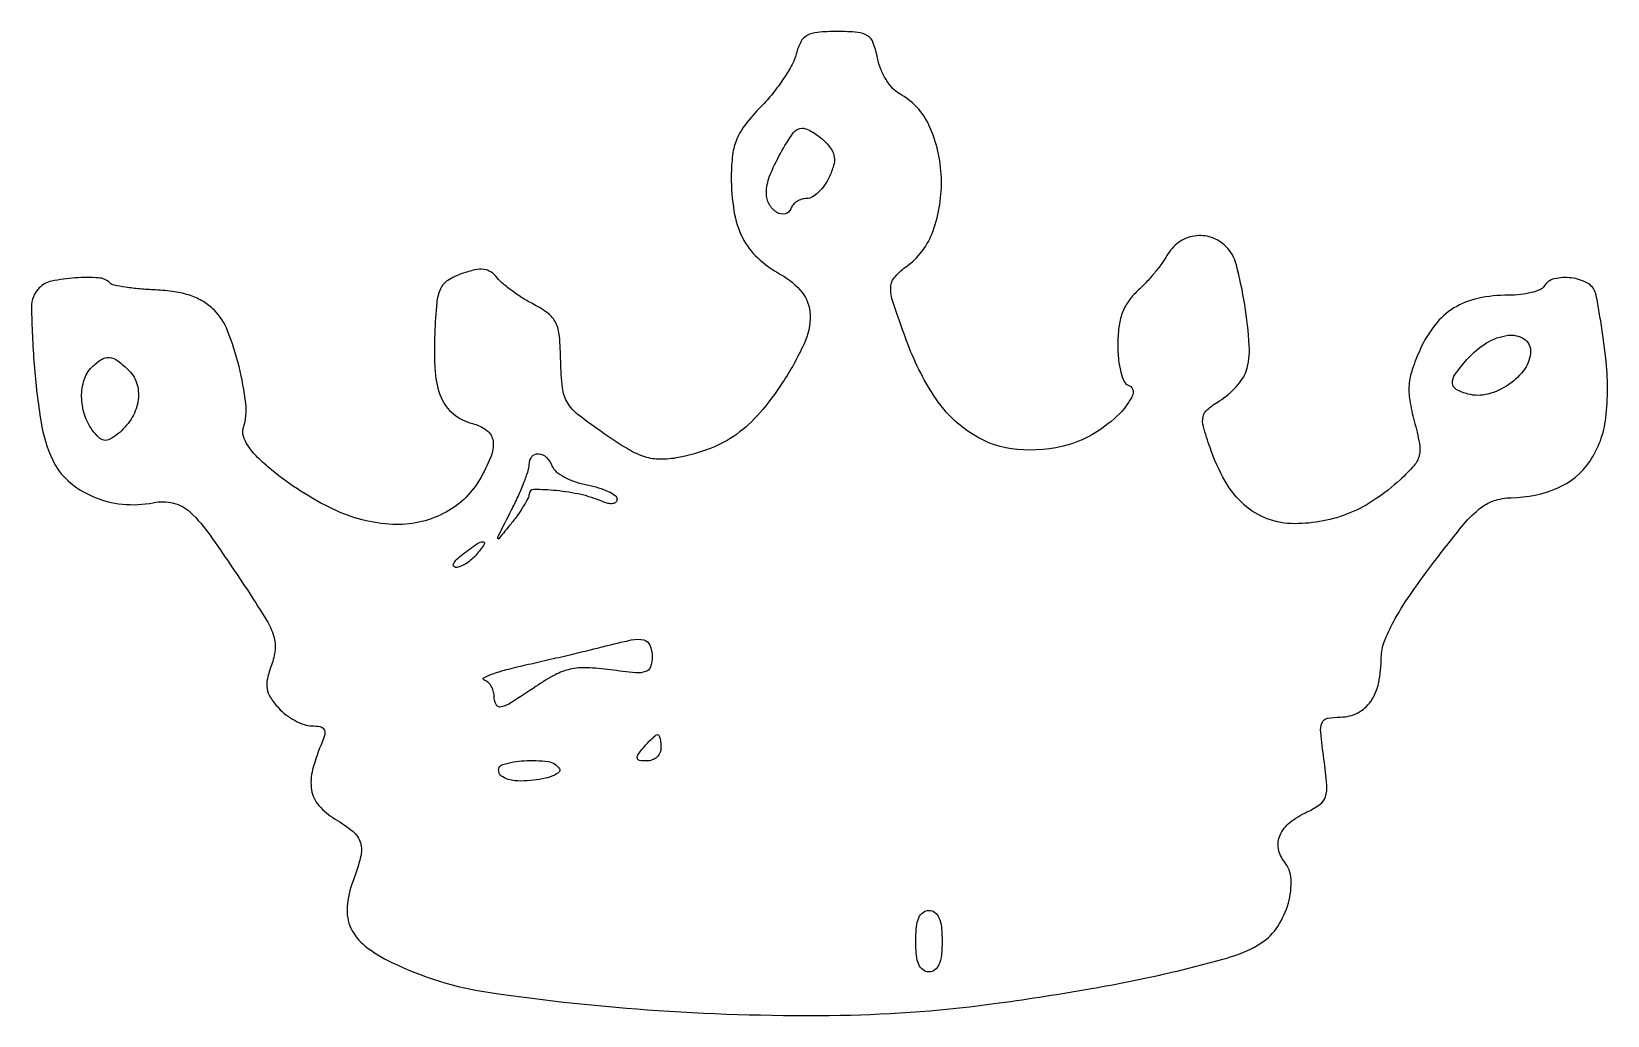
# Model space of a CAD drawing. Extents: x 0 to 180, y 0 to 112.
import ezdxf

# ---------------------------------------------------------------- set-up
doc = ezdxf.new("R2010")
doc.units = 0

msp = doc.modelspace()

# ---------------------------------------------------------------- linework, layer by layer
for points in [[(87.401918, 109.465233, -0.063504), (86.928025, 108.253298, -0.022308), (85.958895, 106.651798, -0.021731), (84.724514, 104.966803, -0.023766), (83.382866, 103.447042, 0.025429), (81.618219, 101.434675, 0.066423), (80.637073, 99.784459, 0.07014), (80.15229, 97.988916, 0.030923), (80, 95.528861, 0.039229), (80.312012, 91.558194, 0.077512), (81.278922, 88.55572, 0.088204), (83.010042, 86.241373, 0.064747), (85.61763, 84.366719, -0.102996), (88.063604, 82.309569, -0.1633), (88.974531, 79.754911, -0.113352), (88.281705, 76.455241, -0.036752), (85.848641, 72.066151, -0.032945), (83.225073, 68.582653, -0.059085), (80.58764, 66.167719, -0.063841), (77.608401, 64.556184, -0.045787), (73.962765, 63.520372, -0.046284), (71.897048, 63.328088, -0.077787), (70.179653, 63.596346, -0.057612), (68.296668, 64.449248, -0.01575), (65.549941, 66.217182, -0.014737), (62.583783, 68.392907, -0.09236), (61.34356, 69.794874, -0.10768), (60.783087, 71.455363, -0.023322), (60.587177, 74.495189, 0.017352), (60.437784, 77.342271, 0.08936), (60.025267, 78.860093, 0.120163), (59.168035, 79.914109, 0.042878), (57.516636, 80.956632, -0.020141), (56.288691, 81.655942, -0.017727), (55.066129, 82.480576, -0.018085), (54.016429, 83.303748, -0.050042), (53.363888, 83.977243, 0.078405), (52.642628, 84.642073, 0.117983), (51.843706, 84.936729, 0.086447), (50.817592, 84.881259, 0.027766), (49.347252, 84.455287, 0.055274), (47.731726, 83.678995, 0.146756), (46.895016, 82.726907, 0.085195), (46.475309, 81.146485, 0.011254), (46.242193, 77.67689, 0.027708), (46.2898, 73.277516, 0.082454), (46.977, 70.352545, 0.123351), (48.366907, 68.488692, 0.110111), (50.528865, 67.403399, -0.100891), (52.173283, 66.615117, -0.202111), (52.881176, 65.389689, -0.13057), (52.637807, 63.593637, -0.034817), (51.334729, 60.989504, -0.144025), (47.214473, 57.142233, -0.128862), (41.477344, 55.926871, -0.100152), (34.686909, 57.640478, -0.060709), (27.676098, 62.115457, -0.022359), (26.048821, 63.583752, -0.050679), (24.993769, 64.860184, -0.072665), (24.46708, 65.966332, -0.152834), (24.470858, 66.908181, 0.106515), (24.735478, 69.68227, 0.031909), (23.967171, 73.882433, 0.032011), (22.667356, 77.958174, 0.103537), (21.120672, 80.323772, 0.062227), (19.907033, 81.267835, 0.051969), (18.423873, 81.953379, 0.044699), (16.623818, 82.393474, 0.02768), (14.455219, 82.600337, -0.011845), (12.660142, 82.714379, -0.016091), (11.04829, 82.907613, -0.012982), (9.735782, 83.143002, -0.14653), (9.275592, 83.391074, 0.182602), (7.984167, 83.974268, 0.033232), (5.311409, 83.964944, 0.034493), (2.636552, 83.591031, 0.1454), (1.227348, 82.827348, 0.202929), (0.344835, 80.649358, 0.015159), (0.643989, 74.116216, 0.021218), (1.427798, 67.533037, 0.06725), (2.715953, 63.297366, 0.104528), (4.516309, 60.868314, 0.080359), (7.312806, 59.098282, 0.075569), (10.697645, 58.222921, 0.075043), (14.198171, 58.389634, -0.110032), (16.498358, 58.339514, -0.128679), (18.41297, 57.301201, -0.052325), (20.68418, 54.676748, -0.005918), (25.109786, 48.165714, -0.011041), (27.104479, 45.005664, -0.060443), (27.926793, 43.165469, -0.10181), (28.073679, 41.649346, -0.063732), (27.659459, 39.90876, 0.033912), (27.192662, 38.36215, 0.097193), (27.157417, 37.245384, 0.102909), (27.545994, 36.235539, 0.040808), (28.45466, 35.0501, 0.046159), (29.308698, 34.265606, 0.039217), (30.338377, 33.602217, 0.040991), (31.380416, 33.146825, 0.082706), (32.261976, 33, -0.046261), (33.179411, 32.914934, -0.198398), (33.630261, 32.621724, -0.204966), (33.734346, 32.103286, -0.049523), (33.46556, 31.25, 0.035012), (32.343348, 28.017337, 0.106687), (32.224224, 25.709244, 0.14011), (33.061311, 23.928441, 0.080024), (34.903192, 22.398115, -0.038664), (36.947535, 20.966686, -0.151284), (37.785397, 19.694407, -0.134203), (37.810036, 18.080082, -0.02795), (36.944541, 15.354133, 0.070767), (36.274793, 12.38728, 0.130515), (36.711786, 9.96989, 0.118444), (38.339392, 7.933086, 0.052542), (41.280128, 6.106438, 0.076639), (52.562975, 2.642674, 0.019485), (71.660239, 0.612362, 0.020532), (92.430221, 0.074433, 0.030833), (110.5, 1.465131, 0.00844), (120.972847, 3.105161, 0.013413), (129.865807, 4.898965, 0.013782), (136.843875, 6.706253, 0.074902), (140.383986, 8.332028, 0.104955), (142.216477, 10.178449, 0.074557), (143.419248, 12.845758, 0.079533), (143.735464, 15.558213, 0.163958), (142.976576, 17.528224, -0.128891), (142.281327, 19.019096, -0.15226), (142.470289, 20.557592, -0.118335), (143.590929, 22.001568, -0.062007), (145.539465, 23.199935, 0.047809), (147.004064, 24.044491, 0.161356), (147.648517, 24.924251, 0.099987), (147.800997, 26.268342, 0.012583), (147.473692, 29.191284, -0.008333), (147.103047, 32.264854, -0.120363), (147.251079, 33.344772, -0.256109), (147.864655, 33.854858, -0.048066), (149.370978, 34, 0.119752), (151.312693, 34.471816, 0.124596), (152.788158, 35.778095, 0.097904), (153.700118, 37.916919, 0.052011), (154, 40.792011, -0.092001), (154.324903, 42.542826, -0.033331), (155.391247, 44.845976, -0.0255), (157.156711, 47.717567, -0.011437), (159.75, 51.311218, -0.007704), (163.123087, 55.627216, -0.047719), (165.087622, 57.636447, -0.092373), (166.78185, 58.599887, -0.079852), (168.79966, 58.953466, 0.097793), (174.083722, 60.074577, 0.14394), (177.72021, 63.075605, 0.120653), (179.552443, 68.021475, 0.057895), (179.545468, 74.832799, 0.004765), (179.253878, 77.130817, 0.005252), (178.927096, 79.349322, 0.004906), (178.609608, 81.237788, 0.02654), (178.373202, 82.25, 0.201304), (177.460852, 83.37867, 0.091928), (175.622099, 83.968387, 0.091501), (173.686717, 83.860897, 0.197314), (172.5, 83, -0.158576), (172.043524, 82.613413, -0.035985), (171.066547, 82.29375, -0.033804), (169.832666, 82.073432, -0.027285), (168.488036, 82, 0.051952), (165.001674, 81.636769, 0.086069), (162.261418, 80.544381, 0.089341), (160.117303, 78.628424, 0.059995), (158.413802, 75.808846, 0.024499), (157.523993, 73.545946, 0.061091), (157.165182, 71.808257, 0.06129), (157.237477, 70.038723, 0.02479), (157.748545, 67.673776, -0.017988), (158.339248, 65.10969, -0.107059), (158.308038, 63.74425, -0.122301), (157.713704, 62.601393, -0.026473), (156.14251, 61, -0.037596), (153.312979, 58.772865, -0.049373), (150.418728, 57.217912, -0.051563), (147.381513, 56.307248, -0.047102), (144.127261, 56, -0.088397), (141.024545, 56.552864, -0.095183), (138.393014, 58.139121, -0.080814), (136.227696, 60.831856, -0.045777), (134.499679, 64.655189, -0.013992), (133.745244, 67.05144, -0.120383), (133.703573, 68.164531, -0.170799), (134.197974, 68.988333, -0.035434), (135.592508, 69.98622, 0.039442), (136.563499, 70.692851, 0.032749), (137.478038, 71.58574, 0.033952), (138.209557, 72.5205, 0.072329), (138.609297, 73.344364, 0.092473), (138.969915, 76.263588, 0.024848), (138.449323, 80.925976, 0.022865), (137.49902, 85.459972, 0.134062), (136.303323, 87.55382, 0.116708), (134.650185, 88.574281, 0.119206), (132.728475, 88.734882, 0.117478), (130.924324, 87.997918, 0.111063), (129.602128, 86.514194, -0.0318), (129.020803, 85.607756, -0.014944), (128.162812, 84.510697, -0.01474), (127.192171, 83.410867, -0.020073), (126.25, 82.482358, 0.055476), (125.201921, 81.292191, 0.065606), (124.509747, 79.963101, 0.057106), (124.124205, 78.353008, 0.030244), (124, 76.301497, 0.026386), (124.085881, 74.675223, 0.037746), (124.345771, 73.254872, 0.042396), (124.724481, 72.188251, 0.208738), (125.187993, 71.770669, -0.447558), (125.684195, 70.620847, -0.088771), (124.226965, 68.541711, -0.05729), (121.419281, 66.326692, -0.069323), (118.351089, 64.974645, -0.091956), (112.577839, 64.434759, -0.117613), (107.530988, 66.131374, -0.103974), (103.357875, 70.142905, -0.06005), (100.141189, 76.352186, -0.006135), (98.489474, 80.93743, -0.075035), (98.149965, 82.764812, -0.178606), (98.549299, 83.971547, -0.070253), (99.841301, 85.193296, 0.15354), (102.97546, 89.325391, 0.09545), (103.915951, 95.388509, 0.097058), (102.537036, 101.279246, 0.165473), (99.121753, 104.93484, -0.089458), (98.365815, 105.533536, -0.043425), (97.631524, 106.528626, -0.041208), (97.026686, 107.729555, -0.046732), (96.657103, 108.964484, 0.03803), (96.172728, 110.691661, 0.161214), (95.515542, 111.522674, 0.12638), (94.395942, 111.906881, 0.019789), (92.044052, 112, 0.020749), (89.818867, 111.90762, 0.104581), (88.633537, 111.55211, 0.149468), (87.912591, 110.814927, 0.05797)], [(90.704058, 99.438799, -0.053439), (91.431577, 98.536599, -0.115462), (91.728827, 97.701436, -0.100702), (91.64387, 96.74611, -0.034539), (91.154069, 95.438799, -0.045212), (90.622479, 94.505796, -0.049865), (89.946846, 93.716397, -0.056028), (89.235891, 93.174454, -0.135666), (88.604772, 93, 0.075663), (88.025706, 92.911867, 0.067449), (87.473857, 92.654241, 0.070377), (87.031933, 92.272866, 0.09946), (86.774316, 91.822949, -0.263757), (86.136603, 91.248472, -0.199958), (85.191763, 91.417671, -0.125987), (84.31732, 92.35965, -0.125041), (84, 93.608677, -0.09468), (84.368227, 95.535839, -0.03215), (85.59334, 98.12556, -0.027052), (87.058809, 100.461779, -0.243781), (88.097109, 101, -0.102414), (88.605171, 100.894831, -0.032849), (89.294271, 100.541397, -0.031202), (90.029501, 100.036274, -0.030271)], [(170.984687, 75.643011, -0.151089), (170.332616, 73.630304, -0.089153), (168.520321, 71.838393, -0.08655), (166.138615, 70.748293, -0.128791), (163.857967, 70.747393, -0.06385), (162.532859, 71.281744, -0.264039), (162.102637, 71.993527, -0.163689), (162.412014, 73.003937, -0.024523), (163.75, 74.690472, -0.075789), (165.97855, 76.566818, -0.104783), (168.435855, 77.435265, -0.176629), (170.233833, 77.035578, -0.259554)], [(11.462515, 73.394628, -0.132519), (12.373511, 71.810511, -0.10988), (12.450594, 69.860557, -0.097914), (11.670773, 67.876989, -0.084145), (10.160793, 66.215558, -0.041035), (9.245523, 65.611708, -0.164506), (8.594062, 65.496468, -0.160132), (7.995739, 65.799324, -0.038339), (7.261769, 66.656688, -0.082135), (6.367641, 68.427988, -0.073864), (6.047806, 70.460142, -0.078736), (6.334011, 72.373242, -0.120516), (7.2, 73.8, -0.052701), (8.30195, 74.691276, -0.168983), (9.206177, 74.912543, -0.140787), (10.158082, 74.53834, -0.03279)], [(59.627936, 62.5272, 0.135617), (60.078681, 61.916716, 0.044102), (61.026848, 61.299478, 0.040202), (62.252438, 60.768901, 0.035703), (63.596551, 60.415909, -0.026592), (64.900222, 60.098788, -0.038984), (66.000237, 59.672489, -0.04442), (66.782196, 59.207547, -0.240901), (67, 58.78172, -0.207561), (66.858624, 58.455829, -0.155727), (66.501273, 58.286194, -0.092687), (65.940854, 58.314584, -0.043514), (65.25, 58.545394, 0.047622), (62.907081, 59.306851, 0.030253), (60.071926, 59.760241, 0.023734), (57.523354, 59.88938, 0.407581), (56.977764, 59.359406, -0.113882), (56.854937, 58.883648, -0.017059), (56.36672, 58.018076, -0.018426), (55.706459, 57.020172, -0.014964), (54.928838, 56, -0.001935), (53.529691, 54.287684, -0.709242), (53.422018, 54.327227, -0.114776), (53.505754, 54.664256, -0.000705), (54.951074, 57.485191, 0.011789), (55.735527, 59.103697, 0.013912), (56.398128, 60.67127, 0.012821), (56.883676, 62.016234, 0.080375), (57, 62.735191, -0.16769), (57.310489, 63.634939, -0.251405), (58.054764, 63.961632, -0.177855), (58.967285, 63.542015, -0.105729)], [(51, 52.5, -0.041094), (50.440337, 51.928422, -0.039927), (49.789577, 51.449967, -0.042752), (49.148241, 51.125226, -0.10323), (48.627555, 51.031803, -0.282417), (48.393102, 51.184973, -0.239048), (48.401426, 51.485547, -0.079596), (48.769683, 51.964145, -0.027143), (49.44113, 52.531803, -0.009424), (51.106054, 53.742445, -0.158883), (51.748487, 53.937471, -0.598434), (51.886548, 53.66693, -0.021517)], [(71, 40.871169, -0.079332), (70.814893, 39.711848, -0.241974), (70.264817, 39.16843, -0.100186), (69.109948, 39.046974, -0.009241), (66.236627, 39.374222, 0.022956), (63.546241, 39.606114, 0.064609), (61.668712, 39.438644, 0.067719), (59.946344, 38.803616, 0.027103), (57.789681, 37.503053, -0.006827), (54.965512, 35.639831, -0.086841), (53.797189, 35.150971, -0.350212), (53.224366, 35.428159, -0.112062), (53, 36.416667, 0.075539), (52.913333, 36.987051, 0.067418), (52.659984, 37.530526, 0.070378), (52.284943, 37.965649, 0.099615), (51.842497, 38.219168, -0.657339), (51.821551, 38.462095, -0.036993), (52.76034, 38.881132, -0.021522), (54.403163, 39.394422, -0.009755), (56.592497, 39.930854, 0.001521), (59.07423, 40.495778, 0.001361), (61.645921, 41.096791, 0.001365), (63.952463, 41.649118, 0.004265), (65.5, 42.038165, -0.012106), (68.619393, 42.770567, -0.104246), (70.04225, 42.768661, -0.25022), (70.748732, 42.174262, -0.095532)], [(72, 30.5, -0.107348), (71.875699, 29.927707, -0.099536), (71.523407, 29.440625, -0.095788), (70.996941, 29.114059, -0.091307), (70.377555, 29, -0.035496), (69.565314, 29.057736, -0.304492), (69.308142, 29.28931, -0.217533), (69.381629, 29.689039, -0.020633), (70, 30.5, -0.013852), (70.504355, 31.074554, -0.019119), (70.99011, 31.559375, -0.016008), (71.412416, 31.925448, -0.172217), (71.622445, 32, -0.294983), (71.768578, 31.90557, -0.044235), (71.889093, 31.559375, -0.037907), (71.972666, 31.07485, -0.023761)], [(60.432962, 28.10847, -0.36049), (60.381273, 27.737389, -0.080615), (59.80475, 27.360056, -0.049758), (58.810133, 27.031314, -0.025897), (57.52063, 26.812615, -0.027666), (56.00527, 26.720214, -0.056809), (54.824609, 26.84812, -0.080384), (53.999849, 27.179295, -0.167062), (53.560036, 27.704146, -0.439706), (54.011622, 28.610794, -0.055407), (56.436676, 29.025727, -0.047095), (59.161696, 28.929333, -0.225653)], [(104, 8.5, -0.025511), (103.918107, 6.895967, -0.075863), (103.642857, 5.833333, -0.129352), (103.169448, 5.226074, -0.164293), (102.5, 5, -0.164293), (101.830552, 5.226074, -0.129352), (101.357143, 5.833333, -0.075863), (101.081893, 6.895967, -0.025511), (101, 8.5, -0.025511), (101.081893, 10.104033, -0.075863), (101.357143, 11.166667, -0.129352), (101.830552, 11.773926, -0.164293), (102.5, 12, -0.164293), (103.169448, 11.773926, -0.129352), (103.642857, 11.166667, -0.075863), (103.918107, 10.104033, -0.025511)]]:
    msp.add_lwpolyline(points, format="xyb", close=True)

doc.saveas('drawing.dxf')
